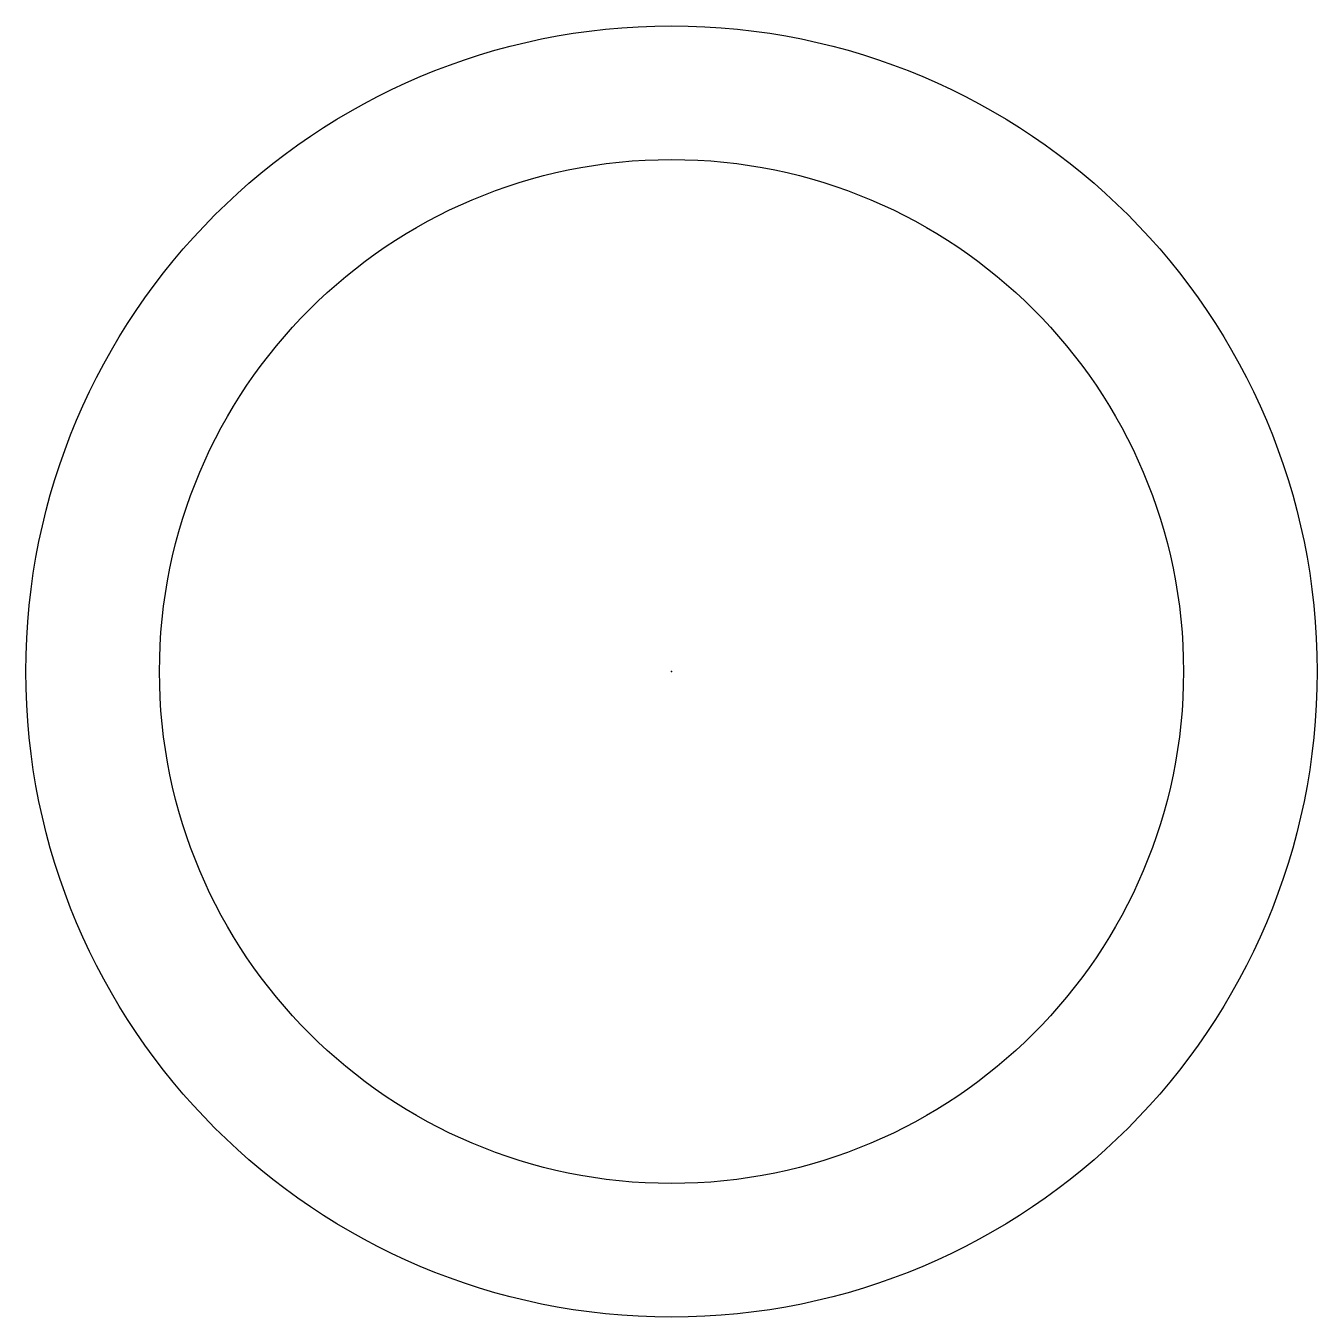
# Model space of a CAD drawing. Extents: x -24.1 to 24.1, y -24.1 to 24.1.
import ezdxf

# ---------------------------------------------------------------- set-up
doc = ezdxf.new("R2010")
doc.units = 0
doc.layers.add('KTS_EX_VIS', color=7, linetype='Continuous')

msp = doc.modelspace()

# ---------------------------------------------------------------- linework, layer by layer
msp.add_point((0, 0))
at = {"layer": 'KTS_EX_VIS'}
for radius in [24.15, 19.15]:
    msp.add_circle((0, 0), radius, dxfattribs=at)

doc.saveas('drawing.dxf')
